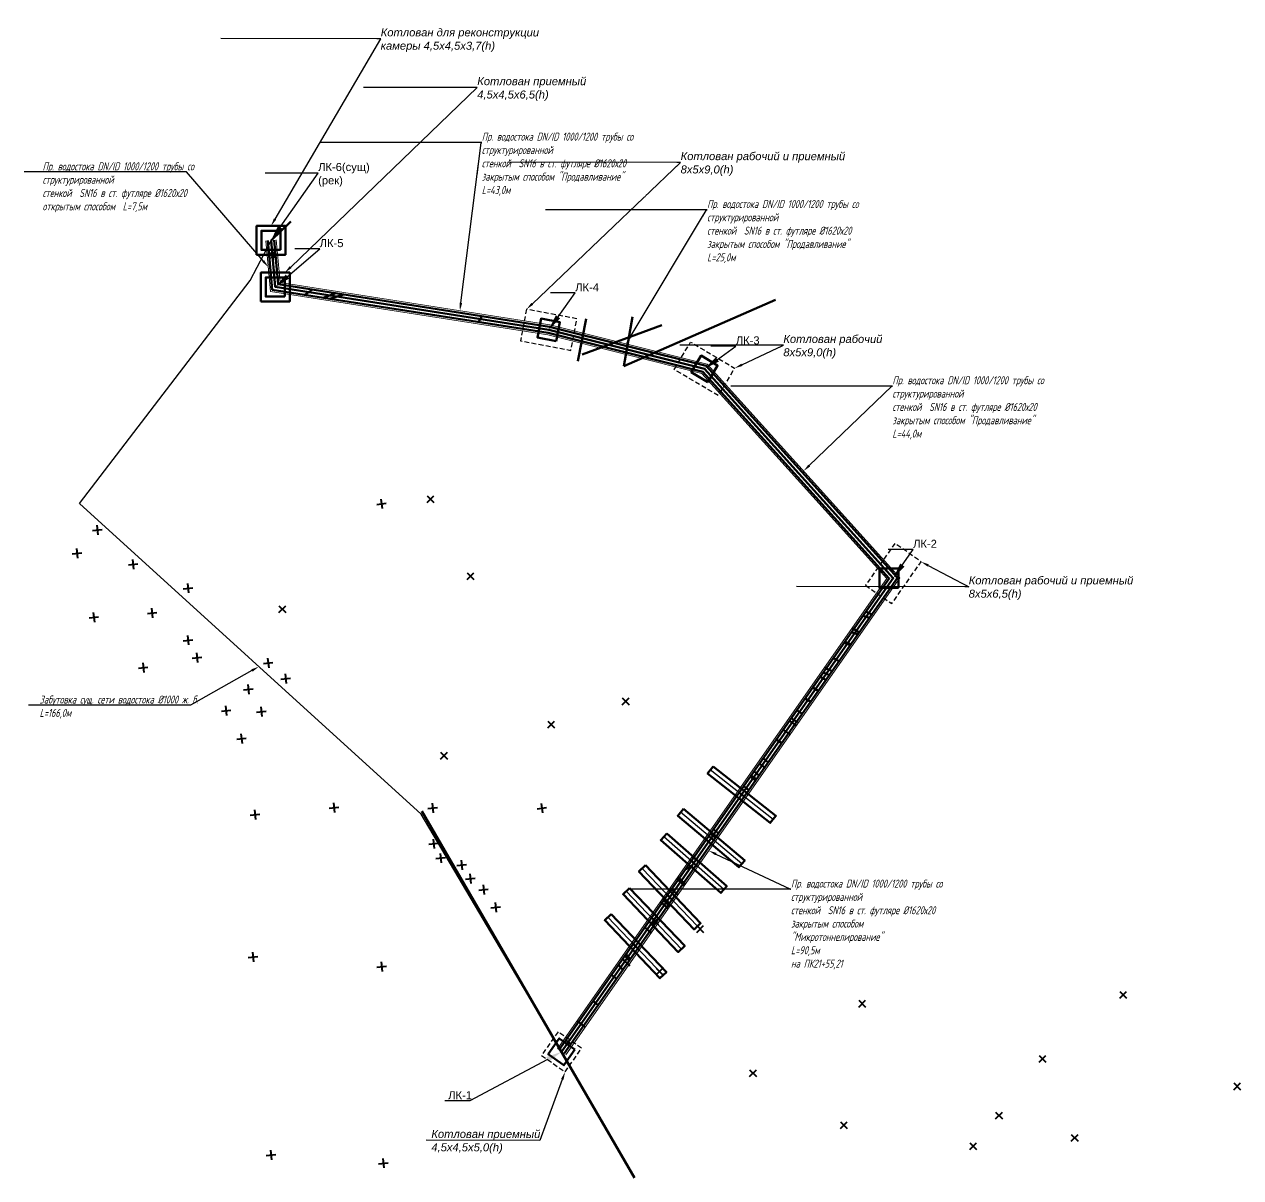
# Model space of a CAD drawing. Extents: x 8881 to 13607, y 7488 to 14019.
# Drawn here: x 11767.2 to 11957.2, y 8763 to 8943.2 of the extents above; entities that cross this region are included whole.
import ezdxf
from ezdxf import colors
from ezdxf.entities.mleader import LeaderData, LeaderLine
from ezdxf.math import Vec2, Vec3

# ---------------------------------------------------------------- set-up
doc = ezdxf.new("R2010")
doc.units = 0
doc.linetypes.add('DASHED2', pattern=[0.375, 0.25, -0.125])
doc.layers.add('__К2', color=7, linetype='Continuous')
doc.layers.add('_PSM_EXIST_COMMS', color=7, linetype='Continuous', plot=False)
for name, color, linetype, lineweight, true_color in [('_К_ПК64+28.12-ПК66+16.43_Текст', 7, 'Continuous', 30, 0x994c00), ('_ПК424+65.34_Водопровод', 5, 'Continuous', 30, 0x0000ff), ('Пакеты усиления', 7, 'Continuous', 20, 0x0414fb)]:
    doc.layers.add(name, color=color, linetype=linetype, lineweight=lineweight, true_color=true_color)
doc.layers.add('_ПОС1', color=6, linetype='Continuous', true_color=0xff00ff)
doc.layers.add('Кресты', color=1, linetype='Continuous', lineweight=40)
doc.styles.get("Standard").update_dxf_attribs({"font": 'arial.ttf'})
doc.styles.add('СПДС', font='spds.shx', dxfattribs={"width": 0.9, "oblique": 15, "height": 2.5})
doc.linetypes.add('Крест', pattern='A,0,-2.25,[131,ltypeshp.shx,S=0.5,R=0,X=-0.5,Y=-0.5],0,[131,ltypeshp.shx,S=0.5,R=180,X=0.5,Y=0.5],-2.25', length=4.5)
doc.linetypes.add('пути', pattern='A,3.81,[130,ltypeshp.shx,S=6.35,R=0,X=0,Y=0],3.81', length=7.62)

# ---------------------------------------------------------------- blocks, each defined once
blk = doc.blocks.new('*U187')
at = {"layer": 'Пакеты усиления', "linetype": 'пути', "lineweight": 30, "ltscale": 0.15, "transparency": 33554687}
blk.add_line((-5.75, 11.71), (5.27, -10.74), dxfattribs=at)
at = {"layer": 'Пакеты усиления', "color": 200, "lineweight": 60, "true_color": 0xad03fc, "transparency": 33554687}
blk.add_lwpolyline([(4.01, -11.35), (-7, 11.09), (-4.49, 12.32), (6.53, -10.12)], close=True, dxfattribs=at)

msp = doc.modelspace()

# ---------------------------------------------------------------- linework, layer by layer
at = {"color": 7, "lineweight": 9}
for points in [[(11850.47, 8783.09), (11901.93, 8856.58), (11873.02, 8888.64), (11848.96, 8894.68), (11805.67, 8901.45), (11804.95, 8909.37)], [(11851.79, 8782.17), (11903.97, 8856.7), (11873.88, 8890.08), (11849.28, 8896.24), (11807.15, 8902.84), (11806.54, 8909.52)]]:
    msp.add_lwpolyline(points, dxfattribs=at)
at = {"color": 30, "lineweight": 50, "true_color": 0xff7f00}
for points in [[(11850.72, 8782.92), (11902.32, 8856.6), (11873.18, 8888.91), (11849.02, 8894.97), (11805.94, 8901.71), (11805.25, 8909.4)], [(11851.54, 8782.35), (11903.59, 8856.68), (11873.72, 8889.81), (11849.22, 8895.95), (11806.87, 8902.58), (11806.24, 8909.49)]]:
    msp.add_lwpolyline(points, dxfattribs=at)
for points in [[(11807.91, 8900.65), (11804.91, 8900.65), (11804.91, 8903.65), (11807.91, 8903.65)], [(11873.96, 8887.3), (11871.39, 8888.85), (11872.95, 8891.42), (11875.51, 8889.87)], [(11903.78, 8855.14), (11900.78, 8855.14), (11900.78, 8858.14), (11903.78, 8858.14)], [(11853.22, 8783), (11851.5, 8780.54), (11849.04, 8782.26), (11850.76, 8784.72)]]:
    msp.add_lwpolyline(points, close=True, dxfattribs=at)
at = {"layer": '__К2', "color": 5, "lineweight": 50}
msp.add_lwpolyline([(11851.13, 8782.63), (11902.95, 8856.64), (11873.45, 8889.36), (11849.12, 8895.46), (11806.41, 8902.15), (11805.74, 8909.44)], dxfattribs=at)
at = {"layer": '_PSM_EXIST_COMMS', "color": 6, "lineweight": 50}
for points in [[(11805.74, 8909.44), (11808.82, 8912.4)], [(11805.43, 8907.38), (11806.42, 8907.52)], [(11805.7, 8906.76), (11806.48, 8906.87)], [(11811.04, 8900.92), (11812.24, 8901.74)], [(11813.89, 8900.47), (11815.88, 8901.17)], [(11814.91, 8900.31), (11817.09, 8900.98)], [(11884.55, 8900.16), (11860.86, 8889.76)], [(11838.68, 8897.6), (11838.18, 8896.67)], [(11853.69, 8890.55), (11854.95, 8897.16)], [(11860.86, 8889.76), (11862.2, 8897.48)], [(11854.33, 8891.62), (11866.78, 8896.17)], [(11899.6, 8850.98), (11898.69, 8851.43)], [(11899.22, 8850.44), (11898.23, 8850.76)], [(11896.43, 8848.2), (11897.42, 8847.87)], [(11897.62, 8848.14), (11896.58, 8848.82)], [(11895.28, 8846.56), (11896.24, 8846.18)], [(11895.37, 8846.68), (11896.34, 8846.33)], [(11894.49, 8843.68), (11893.59, 8844.14)], [(11892.04, 8841.93), (11892.97, 8841.51)], [(11893.4, 8842.12), (11892.32, 8842.65)], [(11891.54, 8841.21), (11892.43, 8840.74)], [(11890.39, 8839.57), (11891.24, 8839.04)], [(11887.89, 8836), (11888.73, 8835.45)], [(11890.05, 8837.34), (11889.2, 8837.86)], [(11886.63, 8834.42), (11887.71, 8833.69)], [(11886.93, 8834.83), (11888, 8834.09)], [(11885.76, 8832.96), (11886.83, 8832.22)], [(11885.52, 8830.87), (11884.68, 8831.42)], [(11883.42, 8827.87), (11882.64, 8828.5)], [(11882.83, 8827.04), (11882.05, 8827.67)], [(11881.41, 8825.01), (11880.63, 8825.63)], [(11881.57, 8825.22), (11880.77, 8825.83)], [(11882, 8825.84), (11881.2, 8826.44)], [(11878.88, 8823.14), (11879.66, 8822.51)], [(11880.38, 8823.53), (11879.6, 8824.16)], [(11862.53, 8762.97), (11829.31, 8820.26)], [(11875.62, 8816.79), (11874.88, 8817.43)], [(11874.15, 8816.34), (11874.9, 8815.71)], [(11875.18, 8816.1), (11874.39, 8816.72)], [(11870.46, 8811.11), (11871.64, 8811.72)], [(11872.38, 8811.59), (11871.18, 8812.67)], [(11872.77, 8812.14), (11871.51, 8813.14)], [(11869.14, 8809.74), (11870.31, 8808.63)], [(11869.29, 8809.96), (11870.44, 8808.81)], [(11868.05, 8808.19), (11869.32, 8807.22)], [(11866.58, 8806.1), (11867.76, 8804.99)], [(11866.88, 8806.52), (11868.01, 8805.34)], [(11867.47, 8807.36), (11868.6, 8806.19)], [(11864.99, 8803.82), (11866.13, 8802.65)], [(11864.12, 8802.06), (11865.12, 8801.21)], [(11862.13, 8799.73), (11863.25, 8798.55)], [(11860.72, 8795.46), (11860.02, 8796.21)], [(11860.68, 8797.09), (11861.77, 8796.06)], [(11861.02, 8797.62), (11861.72, 8796.88)], [(11861.2, 8797.89), (11861.86, 8797.09)], [(11859.72, 8794.03), (11858.94, 8794.66)], [(11856.04, 8790.58), (11856.84, 8789.92)], [(11853.56, 8787.5), (11854.8, 8786.48)], [(11852.58, 8783.83), (11851.8, 8784.47)]]:
    msp.add_lwpolyline(points, dxfattribs=at)
at = {"layer": 'Кресты'}
for points in [[(11822.25, 8868.16), (11823.74, 8868.36)], [(11822.9, 8869), (11823.09, 8867.52)], [(11830.14, 8868.47), (11831.2, 8869.53)], [(11830.14, 8869.53), (11831.2, 8868.47)], [(11783.46, 8858.72), (11784.95, 8858.89)], [(11784.12, 8859.55), (11784.28, 8858.06)], [(11836.39, 8856.45), (11837.45, 8857.51)], [(11836.39, 8857.51), (11837.45, 8856.45)], [(11792.02, 8855), (11793.51, 8855.16)], [(11792.68, 8855.83), (11792.85, 8854.34)], [(11786.42, 8851.14), (11787.91, 8851.3)], [(11787.08, 8851.96), (11787.25, 8850.47)], [(11806.97, 8851.26), (11808.03, 8852.32)], [(11806.97, 8852.32), (11808.03, 8851.26)], [(11792.7, 8847.7), (11792.86, 8846.21)], [(11792.03, 8846.87), (11793.53, 8847.04)], [(11805.21, 8844.14), (11805.38, 8842.65)], [(11804.55, 8843.31), (11806.04, 8843.48)], [(11802.1, 8840.02), (11802.27, 8838.53)], [(11807.29, 8840.87), (11808.78, 8841.03)], [(11807.95, 8841.7), (11808.12, 8840.2)], [(11801.44, 8839.2), (11802.93, 8839.36)], [(11860.61, 8836.87), (11861.67, 8837.93)], [(11860.61, 8837.93), (11861.67, 8836.87)], [(11797.98, 8835.87), (11799.47, 8836.03)], [(11798.64, 8836.69), (11798.81, 8835.2)], [(11804.14, 8836.52), (11804.3, 8835.03)], [(11803.47, 8835.69), (11804.96, 8835.86)], [(11848.98, 8833.27), (11850.04, 8834.33)], [(11848.98, 8834.33), (11850.04, 8833.27)], [(11801.04, 8832.32), (11801.21, 8830.83)], [(11800.38, 8831.49), (11801.87, 8831.66)], [(11832.23, 8828.39), (11833.29, 8829.45)], [(11832.23, 8829.45), (11833.29, 8828.39)], [(11814.81, 8820.7), (11816.31, 8820.86)], [(11815.48, 8821.53), (11815.64, 8820.04)], [(11830.25, 8820.66), (11831.74, 8820.82)], [(11830.91, 8821.49), (11831.08, 8820)], [(11847.96, 8821.44), (11848.16, 8819.96)], [(11802.5, 8819.6), (11803.99, 8819.77)], [(11803.16, 8820.43), (11803.33, 8818.94)], [(11847.32, 8820.6), (11848.8, 8820.8)], [(11830.4, 8815.06), (11831.89, 8815.23)], [(11831.06, 8815.89), (11831.23, 8814.4)], [(11832.17, 8813.64), (11832.33, 8812.15)], [(11831.5, 8812.82), (11833, 8812.98)], [(11834.79, 8811.74), (11836.28, 8811.91)], [(11835.45, 8812.57), (11835.61, 8811.08)], [(11836.13, 8809.62), (11837.62, 8809.79)], [(11836.79, 8810.45), (11836.95, 8808.96)], [(11838.2, 8807.9), (11839.69, 8808.06)], [(11838.86, 8808.73), (11839.02, 8807.24)], [(11840.75, 8805.96), (11840.91, 8804.47)], [(11840.09, 8805.13), (11841.58, 8805.3)], [(11865.22, 8802.5), (11866.28, 8803.56)], [(11865.22, 8803.56), (11866.28, 8802.5)], [(11872.24, 8801.3), (11873.31, 8802.37)], [(11872.24, 8802.37), (11873.31, 8801.3)], [(11905.01, 8801.27), (11906.07, 8802.33)], [(11905.01, 8802.33), (11906.07, 8801.27)], [(11903.44, 8799.19), (11904.5, 8800.25)], [(11903.44, 8800.25), (11904.5, 8799.19)], [(11802.84, 8798.21), (11803, 8796.72)], [(11802.17, 8797.39), (11803.66, 8797.55)], [(11822.94, 8796.68), (11823.11, 8795.19)], [(11898.01, 8795.57), (11899.07, 8796.63)], [(11898.01, 8796.63), (11899.07, 8795.57)], [(11822.28, 8795.85), (11823.77, 8796.02)], [(11865.89, 8794.67), (11866.95, 8795.73)], [(11865.89, 8795.73), (11866.95, 8794.67)], [(11897.56, 8789.63), (11898.62, 8790.69)], [(11897.56, 8790.69), (11898.62, 8789.63)], [(11938.34, 8791.01), (11939.4, 8792.07)], [(11938.34, 8792.07), (11939.4, 8791.01)], [(11925.74, 8781.01), (11926.8, 8782.07)], [(11925.74, 8782.07), (11926.8, 8781.01)], [(11880.5, 8778.76), (11881.56, 8779.82)], [(11880.5, 8779.82), (11881.56, 8778.76)], [(11956.16, 8776.72), (11957.22, 8777.78)], [(11956.16, 8777.78), (11957.22, 8776.72)], [(11894.71, 8770.64), (11895.77, 8771.7)], [(11894.71, 8771.7), (11895.77, 8770.64)], [(11918.94, 8772.15), (11920, 8773.21)], [(11918.94, 8773.21), (11920, 8772.15)], [(11930.75, 8768.67), (11931.81, 8769.73)], [(11930.75, 8769.73), (11931.81, 8768.67)], [(11914.9, 8767.38), (11915.96, 8768.44)], [(11914.9, 8768.44), (11915.96, 8767.38)], [(11804.98, 8766.43), (11806.48, 8766.59)], [(11805.65, 8767.25), (11805.81, 8765.76)], [(11823.2, 8765.98), (11823.36, 8764.49)], [(11822.53, 8765.15), (11824.02, 8765.31)]]:
    msp.add_lwpolyline(points, dxfattribs=at)
at = {"layer": 'Кресты', "elevation": 138.31}
for points in [[(11778.53, 8864.91), (11778.7, 8863.42)], [(11777.87, 8864.08), (11779.36, 8864.24)], [(11775.35, 8861.27), (11775.52, 8859.78)], [(11774.69, 8860.44), (11776.18, 8860.61)], [(11777.97, 8851.29), (11778.14, 8849.8)], [(11777.31, 8850.46), (11778.8, 8850.62)], [(11793.44, 8844.15), (11794.93, 8844.32)], [(11794.1, 8844.98), (11794.27, 8843.49)], [(11785.03, 8842.58), (11786.52, 8842.74)], [(11785.7, 8843.4), (11785.86, 8841.91)]]:
    msp.add_lwpolyline(points, dxfattribs=at)

# ---------------------------------------------------------------- block references
at = {"layer": '_ПК424+65.34_Водопровод', "transparency": 33554687}
for p, xscale, yscale, zscale, rotation in [((11879.06, 8822.99), 0.4999999999999998, 0.4999999999999998, 0.4999999999999998, 205.5606608141357), ((11874.31, 8816.21), 0.4999999999999999, 0.4999999999999999, 0.4999999999999999, 203.7408461557549), ((11871.58, 8812.3), 0.4999999999999998, 0.4999999999999998, 0.4999999999999998, 202.546225740896), ((11867.85, 8806.97), 0.4999999999999999, 0.4999999999999999, 0.4999999999999999, 197.4848617101061), ((11865.37, 8803.42), 0.4999999999999999, 0.4999999999999999, 0.4999999999999999, 197.4848617101061), ((11862.5, 8799.34), 0.4999999999999999, 0.4999999999999999, 0.4999999999999999, 197.4848617101061)]:
    msp.add_blockref('*U187', p, dxfattribs=dict(at, xscale=xscale, yscale=yscale, zscale=zscale, rotation=rotation))

# ---------------------------------------------------------------- leaders
at = {"layer": '_ПОС1', "color": 30, "lineweight": 18, "true_color": 0xff7f00, "transparency": 33554687}
ml = msp.add_multileader_mtext('Standard', dxfattribs=at)
ml.set_content('{\\C30;\\c32767;ЛК-6(сущ)\\P(рек)}', color=5)
ml.set_leader_properties()
ml.build(insert=Vec2(0, 0))
ml.multileader.update_dxf_attribs({"text_left_attachment_type": 6, "text_right_attachment_type": 6, "dogleg_length": 0, "arrow_head_size": 2.5})
ctx = ml.context
ctx.base_point, ctx.char_height, ctx.arrow_head_size, ctx.landing_gap_size, ctx.plane_origin = Vec3(11813.1, 8919.92), 1.25, 2.5, 0, Vec3(11885.54, 9344.37)
ctx.left_attachment, ctx.right_attachment = 6, 6
notes = []
notes.append((ctx, [(1, (1, 1, 0), (11813.1, 8919.92), (1, 0), 0, [(0, [(11805.74, 8909.44)], 0, [])])]))
ctx.mtext.insert, ctx.mtext.rotation, ctx.mtext.width, ctx.mtext.defined_height, ctx.mtext.flow_direction = Vec3(11813.1, 8921.53), 6.283185, 37.6219, 15.81, 5
ml = msp.add_multileader_mtext('Standard', dxfattribs=at)
ml.set_content('{\\C30;\\c32767;ЛК-5}', color=5)
ml.set_leader_properties()
ml.build(insert=Vec2(0, 0))
ml.multileader.update_dxf_attribs({"text_left_attachment_type": 6, "text_right_attachment_type": 6, "dogleg_length": 0, "arrow_head_size": 2.5})
ctx = ml.context
ctx.base_point, ctx.char_height, ctx.arrow_head_size, ctx.landing_gap_size, ctx.plane_origin = Vec3(11813.35, 8908.13), 1.25, 2.5, 0, Vec3(11889.95, 9338.05)
ctx.left_attachment, ctx.right_attachment = 6, 6
notes.append((ctx, [(1, (1, 1, 0), (11813.35, 8908.13), (1, 0), 0, [(0, [(11806.41, 8902.15)], 0, [])])]))
ctx.mtext.insert, ctx.mtext.rotation, ctx.mtext.width, ctx.mtext.defined_height, ctx.mtext.flow_direction = Vec3(11813.35, 8909.63), 6.283185, 37.6219, 15.81, 5
ml = msp.add_multileader_mtext('Standard', dxfattribs=at)
ml.set_content('{\\C30;\\c32767;ЛК-4}', color=5)
ml.set_leader_properties()
ml.build(insert=Vec2(0, 0))
ml.multileader.update_dxf_attribs({"text_left_attachment_type": 6, "text_right_attachment_type": 6, "dogleg_length": 0, "arrow_head_size": 2.5})
ctx = ml.context
ctx.base_point, ctx.char_height, ctx.arrow_head_size, ctx.landing_gap_size, ctx.plane_origin = Vec3(11853.26, 8901.23), 1.25, 2.5, 0, Vec3(11929.86, 9331.15)
ctx.left_attachment, ctx.right_attachment = 6, 6
notes.append((ctx, [(1, (1, 1, 0), (11853.26, 8901.23), (1, 0), 0, [(0, [(11849.12, 8895.46)], 0, [])])]))
ctx.mtext.insert, ctx.mtext.rotation, ctx.mtext.width, ctx.mtext.defined_height, ctx.mtext.flow_direction = Vec3(11853.26, 8902.73), 6.283185, 37.6219, 15.81, 5
ml = msp.add_multileader_mtext('Standard', dxfattribs=at)
ml.set_content('{\\C30;\\c32767;ЛК-3}', color=5)
ml.set_leader_properties()
ml.build(insert=Vec2(0, 0))
ml.multileader.update_dxf_attribs({"text_left_attachment_type": 6, "text_right_attachment_type": 6, "dogleg_length": 0, "arrow_head_size": 2.5})
ctx = ml.context
ctx.base_point, ctx.char_height, ctx.arrow_head_size, ctx.landing_gap_size, ctx.plane_origin = Vec3(11878.35, 8892.93), 1.25, 2.5, 0, Vec3(11952.26, 9321.46)
ctx.left_attachment, ctx.right_attachment = 6, 6
notes.append((ctx, [(1, (1, 1, 0), (11878.35, 8892.93), (1, 0), 0, [(0, [(11873.45, 8889.36)], 0, [])])]))
ctx.mtext.insert, ctx.mtext.rotation, ctx.mtext.width, ctx.mtext.defined_height, ctx.mtext.flow_direction = Vec3(11878.35, 8894.43), 6.283185, 37.6219, 15.81, 5
ml = msp.add_multileader_mtext('Standard', dxfattribs=at)
ml.set_content('{\\C30;\\c32767;ЛК-2}', color=5)
ml.set_leader_properties()
ml.build(insert=Vec2(0, 0))
ml.multileader.update_dxf_attribs({"text_left_attachment_type": 6, "text_right_attachment_type": 6, "dogleg_length": 0, "arrow_head_size": 2.5})
ctx = ml.context
ctx.base_point, ctx.char_height, ctx.arrow_head_size, ctx.landing_gap_size, ctx.plane_origin = Vec3(11906.05, 8861.15), 1.25, 2.5, 0, Vec3(11982.65, 9291.07)
ctx.left_attachment, ctx.right_attachment = 6, 6
notes.append((ctx, [(1, (1, 1, 0), (11906.05, 8861.15), (1, 0), 0, [(0, [(11902.95, 8856.64)], 0, [])])]))
ctx.mtext.insert, ctx.mtext.rotation, ctx.mtext.width, ctx.mtext.defined_height, ctx.mtext.flow_direction = Vec3(11906.05, 8862.65), 6.283185, 37.6219, 15.81, 5
ml = msp.add_multileader_mtext('Standard', dxfattribs=at)
ml.set_content('{\\C30;\\c32767;ЛК-1}', color=5)
ml.set_leader_properties()
ml.build(insert=Vec2(0, 0))
ml.multileader.update_dxf_attribs({"text_left_attachment_type": 6, "text_right_attachment_type": 6, "dogleg_length": 0, "arrow_head_size": 2.5})
ctx = ml.context
ctx.base_point, ctx.char_height, ctx.arrow_head_size, ctx.landing_gap_size, ctx.plane_origin = Vec3(11833.42, 8774.98), 1.25, 2.5, 0, Vec3(11906.64, 9204.9)
ctx.left_attachment, ctx.right_attachment = 6, 6
notes.append((ctx, [(0, (1, 1, 0), (11836.8, 8774.98), (-1, 0), 0, [(0, [(11851.13, 8782.63)], 0, [])])]))
ctx.mtext.insert, ctx.mtext.rotation, ctx.mtext.width, ctx.mtext.defined_height, ctx.mtext.flow_direction = Vec3(11833.42, 8776.48), 6.283185, 37.6219, 15.81, 5
for ctx, leaders in notes:
    for number, flags, end, landing, length, lines in leaders:
        leader = LeaderData()
        leader.index, (leader.has_last_leader_line, leader.has_dogleg_vector, leader.attachment_direction) = number, flags
        leader.last_leader_point, leader.dogleg_vector, leader.dogleg_length = Vec3(end), Vec3(landing), length
        for number, points, colour, breaks in lines:
            line = LeaderLine()
            line.index, line.vertices, line.color, line.breaks = number, Vec3.list(points), colors.encode_raw_color(colour), breaks
            leader.lines.append(line)
        ctx.leaders.append(leader)

# ---------------------------------------------------------------- next in the draw order: leaders
at = {"color": 30, "lineweight": 50, "true_color": 0xff7f00}
ml = msp.add_multileader_mtext('Standard', dxfattribs=at)
ml.set_content('{\\C30;\\c32767;Пр. водостока DN/ID 1000/1200 трубы со структурированной\\Pстенкой  SN16 в ст. футляре %%C1620х20 открытым способом  L=7,5м}', color=(255, 130, 5), style='СПДС')
ml.set_leader_properties()
ml.build(insert=Vec2(0, 0))
ml.multileader.update_dxf_attribs({"text_left_attachment_type": 6, "text_right_attachment_type": 6, "dogleg_length": 0.1, "arrow_head_size": 1.25})
ctx = ml.context
ctx.base_point, ctx.char_height, ctx.arrow_head_size, ctx.landing_gap_size, ctx.plane_origin = Vec3(11770.05, 8920.13), 1.25, 1.25, 0, Vec3(11822.49, 9134.25)
ctx.left_attachment, ctx.right_attachment = 6, 6
notes = []
notes.append((ctx, [(0, (1, 1, 0), (11792.53, 8920.13), (-1, 0), 0.1, [(0, [(11805.32, 8905.27)], 0, [])])]))
ctx.mtext.insert, ctx.mtext.rotation, ctx.mtext.width, ctx.mtext.defined_height, ctx.mtext.flow_direction = Vec3(11770.05, 8921.63), 6.283185, 24.9817, 7.9, 5
ctx.mtext.has_bg_fill, ctx.mtext.bg_color, ctx.mtext.bg_scale_factor, ctx.mtext.bg_transparency, ctx.mtext.use_window_bg_color = 1, -1027028792, 1.5, 0, 1
ml = msp.add_multileader_mtext('Standard', dxfattribs=at)
ml.set_content('{\\C30;\\c32767;Пр. водостока DN/ID 1000/1200 трубы со структурированной\\Pстенкой  SN16 в ст. футляре %%C1620х20 закрытым способом "Продавливание" L=25,0м}', color=(255, 130, 5), style='СПДС')
ml.set_leader_properties()
ml.build(insert=Vec2(0, 0))
ml.multileader.update_dxf_attribs({"text_left_attachment_type": 6, "text_right_attachment_type": 6, "dogleg_length": 0.1, "arrow_head_size": 1.25})
ctx = ml.context
ctx.base_point, ctx.char_height, ctx.arrow_head_size, ctx.landing_gap_size, ctx.plane_origin = Vec3(11873.87, 8914.19), 1.25, 1.25, 0, Vec3(11926.89, 9128.3)
ctx.left_attachment, ctx.right_attachment = 6, 6
notes.append((ctx, [(1, (1, 1, 0), (11873.77, 8914.19), (1, 0), 0.1, [(0, [(11861.18, 8893.26)], 0, [])])]))
ctx.mtext.insert, ctx.mtext.rotation, ctx.mtext.width, ctx.mtext.defined_height, ctx.mtext.flow_direction = Vec3(11873.87, 8915.75), 6.283185, 24.9817, 7.9, 5
ctx.mtext.has_bg_fill, ctx.mtext.bg_color, ctx.mtext.bg_scale_factor, ctx.mtext.bg_transparency, ctx.mtext.use_window_bg_color = 1, -1027028792, 1.5, 0, 1
ml = msp.add_multileader_mtext('Standard', dxfattribs=at)
ml.set_content('{\\C30;\\c32767;Пр. водостока DN/ID 1000/1200 трубы со структурированной\\Pстенкой  SN16 в ст. футляре %%C1620х20 закрытым способом "Продавливание" L=44,0м}', color=(255, 130, 5), style='СПДС')
ml.set_leader_properties()
ml.build(insert=Vec2(0, 0))
ml.multileader.update_dxf_attribs({"text_left_attachment_type": 6, "text_right_attachment_type": 6, "dogleg_length": 0.1, "arrow_head_size": 1.25})
ctx = ml.context
ctx.base_point, ctx.char_height, ctx.arrow_head_size, ctx.landing_gap_size, ctx.plane_origin = Vec3(11902.81, 8886.64), 1.25, 1.25, 0, Vec3(11955.83, 9100.76)
ctx.left_attachment, ctx.right_attachment = 6, 6
notes.append((ctx, [(1, (1, 1, 0), (11902.71, 8886.64), (1, 0), 0.1, [(0, [(11888.93, 8873.39)], 0, [])])]))
ctx.mtext.insert, ctx.mtext.rotation, ctx.mtext.width, ctx.mtext.defined_height, ctx.mtext.flow_direction = Vec3(11902.81, 8888.2), 6.283185, 24.9817, 7.9, 5
ctx.mtext.has_bg_fill, ctx.mtext.bg_color, ctx.mtext.bg_scale_factor, ctx.mtext.bg_transparency, ctx.mtext.use_window_bg_color = 1, -1027028792, 1.5, 0, 1
ml = msp.add_multileader_mtext('Standard', dxfattribs=at)
ml.set_content('{\\C30;\\c32767;Пр. водостока DN/ID 1000/1200 трубы со структурированной\\Pстенкой  SN16 в ст. футляре %%C1620х20 закрытым способом "Микротоннелирование" \\PL=90,5м\\Pна ПК21+55,21}', color=(255, 130, 5), style='СПДС')
ml.set_leader_properties()
ml.build(insert=Vec2(0, 0))
ml.multileader.update_dxf_attribs({"text_left_attachment_type": 6, "text_right_attachment_type": 6, "dogleg_length": 0.1, "arrow_head_size": 1.25})
ctx = ml.context
ctx.base_point, ctx.char_height, ctx.arrow_head_size, ctx.landing_gap_size, ctx.plane_origin = Vec3(11886.97, 8808.05), 1.25, 1.25, 0, Vec3(11939.99, 9022.17)
ctx.left_attachment, ctx.right_attachment = 6, 6
notes.append((ctx, [(1, (1, 1, 0), (11886.87, 8808.05), (1, 0), 0.1, [(0, [(11874.12, 8814.07)], 0, [])])]))
ctx.mtext.insert, ctx.mtext.rotation, ctx.mtext.width, ctx.mtext.defined_height, ctx.mtext.flow_direction = Vec3(11886.97, 8809.55), 6.283185, 24.9817, 7.9, 5
ctx.mtext.has_bg_fill, ctx.mtext.bg_color, ctx.mtext.bg_scale_factor, ctx.mtext.bg_transparency, ctx.mtext.use_window_bg_color = 1, -1027028792, 1.5, 0, 1
at = {"layer": '_ПОС1', "color": 6, "lineweight": 18, "true_color": 0xf50aed, "transparency": 33554687}
ml = msp.add_multileader_mtext('Standard', dxfattribs=at)
ml.set_content('{\\fArial|b0|i1|c204|p34;\\C256;\\c16711935;Котлован рабочий и приемный \\P8х5х6,5(h) }', color=5)
ml.set_leader_properties()
ml.build(insert=Vec2(0, 0))
ml.multileader.update_dxf_attribs({"text_left_attachment_type": 6, "text_right_attachment_type": 6, "dogleg_length": 0, "arrow_head_size": 1.25})
ctx = ml.context
ctx.base_point, ctx.char_height, ctx.arrow_head_size, ctx.landing_gap_size, ctx.plane_origin, ctx.plane_x_axis, ctx.plane_y_axis = Vec3(11914.74, 8855.32), 1.25, 1.25, 0, Vec3(11985.19, 8821.55), Vec3(1, -0.000771), Vec3(0.000771, 1)
ctx.left_attachment, ctx.right_attachment = 6, 6
notes.append((ctx, [(0, (1, 1, 0), (11914.74, 8855.32), (1, -0.000771), 0, [(0, [(11907.3, 8859.22)], 0, [])])]))
ctx.mtext.insert, ctx.mtext.text_direction, ctx.mtext.rotation, ctx.mtext.flow_direction = Vec3(11914.74, 8856.94), Vec3(1, -0.000771), 6.282415, 5
ctx.mtext.has_bg_fill, ctx.mtext.bg_color, ctx.mtext.bg_scale_factor, ctx.mtext.bg_transparency, ctx.mtext.use_window_bg_color = 1, -1023410167, 1.5, 0, 1
ml = msp.add_multileader_mtext('Standard', dxfattribs=at)
ml.set_content('{\\fArial|b0|i1|c204|p34;\\C256;\\c16711935;Котлован приемный \\P4,5х4,5х5,0(h) }', color=5)
ml.set_leader_properties()
ml.build(insert=Vec2(0, 0))
ml.multileader.update_dxf_attribs({"text_left_attachment_type": 6, "text_right_attachment_type": 6, "dogleg_length": 0, "arrow_head_size": 1.25})
ctx = ml.context
ctx.base_point, ctx.char_height, ctx.arrow_head_size, ctx.landing_gap_size, ctx.plane_origin, ctx.plane_x_axis, ctx.plane_y_axis = Vec3(11830.78, 8768.82), 1.25, 1.25, 0, Vec3(11893.48, 8732.7), Vec3(1, -0.000771), Vec3(0.000771, 1)
ctx.left_attachment, ctx.right_attachment = 6, 6
notes.append((ctx, [(1, (1, 1, 0), (11847.74, 8768.8), (-1, 0.000771), 0, [(0, [(11851.68, 8779.5)], 0, [])])]))
ctx.mtext.insert, ctx.mtext.text_direction, ctx.mtext.rotation, ctx.mtext.flow_direction = Vec3(11830.79, 8770.43), Vec3(1, -0.000771), 6.282415, 5
ctx.mtext.has_bg_fill, ctx.mtext.bg_color, ctx.mtext.bg_scale_factor, ctx.mtext.bg_transparency, ctx.mtext.use_window_bg_color = 1, -1023410167, 1.5, 0, 1
for ctx, leaders in notes:
    for number, flags, end, landing, length, lines in leaders:
        leader = LeaderData()
        leader.index, (leader.has_last_leader_line, leader.has_dogleg_vector, leader.attachment_direction) = number, flags
        leader.last_leader_point, leader.dogleg_vector, leader.dogleg_length = Vec3(end), Vec3(landing), length
        for number, points, colour, breaks in lines:
            line = LeaderLine()
            line.index, line.vertices, line.color, line.breaks = number, Vec3.list(points), colors.encode_raw_color(colour), breaks
            leader.lines.append(line)
        ctx.leaders.append(leader)

# ---------------------------------------------------------------- next in the draw order: linework, layer by layer
at = {"color": 6, "lineweight": 50}
for points in [[(11803.49, 8907.19), (11807.99, 8907.19), (11807.99, 8911.69), (11803.49, 8911.69)], [(11804.16, 8899.9), (11808.66, 8899.9), (11808.66, 8904.4), (11804.16, 8904.4)]]:
    msp.add_lwpolyline(points, close=True, dxfattribs=at)
at = {"color": 30, "lineweight": 50, "true_color": 0xff7f00}
for points in [[(11807.24, 8907.94), (11804.24, 8907.94), (11804.24, 8910.94), (11807.24, 8910.94)], [(11850.31, 8893.7), (11847.36, 8894.28), (11847.94, 8897.22), (11850.88, 8896.64)]]:
    msp.add_lwpolyline(points, close=True, dxfattribs=at)
at = {"layer": '_ПОС1', "color": 6, "linetype": 'DASHED2', "lineweight": 30, "ltscale": 3, "true_color": 0xf50aed, "transparency": 33554687, "flags": 128}
for points in [[(11868.74, 8889.26), (11871.29, 8893.55), (11878.17, 8889.46), (11875.61, 8885.17)], [(11898.61, 8855.54), (11902.71, 8852.67), (11907.3, 8859.22), (11903.2, 8862.09)], [(11848, 8782.08), (11851.68, 8779.5), (11854.26, 8783.19), (11850.58, 8785.77)]]:
    msp.add_lwpolyline(points, close=True, dxfattribs=at)

# ---------------------------------------------------------------- next in the draw order: leaders
at = {"color": 30, "lineweight": 50, "true_color": 0xff7f00}
ml = msp.add_multileader_mtext('Standard', dxfattribs=at)
ml.set_content('{\\C30;\\c32767;Пр. водостока DN/ID 1000/1200 трубы со структурированной\\Pстенкой  SN16 в ст. футляре %%C1620х20 закрытым способом "Продавливание" L=43,0м}', color=(255, 130, 5), style='СПДС')
ml.set_leader_properties()
ml.build(insert=Vec2(0, 0))
ml.multileader.update_dxf_attribs({"text_left_attachment_type": 6, "text_right_attachment_type": 6, "dogleg_length": 0.1, "arrow_head_size": 1.25})
ctx = ml.context
ctx.base_point, ctx.char_height, ctx.arrow_head_size, ctx.landing_gap_size, ctx.plane_origin = Vec3(11838.66, 8924.71), 1.25, 1.25, 0, Vec3(11891.68, 9138.83)
ctx.left_attachment, ctx.right_attachment = 6, 6
notes = []
notes.append((ctx, [(1, (1, 1, 0), (11838.56, 8924.71), (1, 0), 0.1, [(0, [(11835.25, 8898.44)], 0, [])])]))
ctx.mtext.insert, ctx.mtext.rotation, ctx.mtext.width, ctx.mtext.defined_height, ctx.mtext.flow_direction = Vec3(11838.66, 8926.27), 6.283185, 24.9817, 7.9, 5
ctx.mtext.has_bg_fill, ctx.mtext.bg_color, ctx.mtext.bg_scale_factor, ctx.mtext.bg_transparency, ctx.mtext.use_window_bg_color = 1, -1027028792, 1.5, 0, 1
for ctx, leaders in notes:
    for number, flags, end, landing, length, lines in leaders:
        leader = LeaderData()
        leader.index, (leader.has_last_leader_line, leader.has_dogleg_vector, leader.attachment_direction) = number, flags
        leader.last_leader_point, leader.dogleg_vector, leader.dogleg_length = Vec3(end), Vec3(landing), length
        for number, points, colour, breaks in lines:
            line = LeaderLine()
            line.index, line.vertices, line.color, line.breaks = number, Vec3.list(points), colors.encode_raw_color(colour), breaks
            leader.lines.append(line)
        ctx.leaders.append(leader)

# ---------------------------------------------------------------- next in the draw order: linework, layer by layer
at = {"layer": '_К_ПК64+28.12-ПК66+16.43_Текст', "color": 1, "linetype": 'Крест', "lineweight": 30, "true_color": 0xff0000}
msp.add_lwpolyline([(11851.13, 8782.63), (11829.19, 8819.76), (11775.82, 8868.34), (11802.5, 8903.15), (11805.74, 8909.44)], dxfattribs=at)
at = {"layer": '_ПОС1', "color": 6, "linetype": 'DASHED2', "lineweight": 30, "ltscale": 3, "true_color": 0xf50aed, "transparency": 33554687, "flags": 128}
msp.add_lwpolyline([(11845.66, 8898.67), (11844.73, 8893.75), (11852.58, 8892.25), (11853.52, 8897.17)], close=True, dxfattribs=at)

# ---------------------------------------------------------------- next in the draw order: leaders
at = {"layer": '_ПОС1', "color": 6, "lineweight": 18, "true_color": 0xf50aed, "transparency": 33554687}
ml = msp.add_multileader_mtext('Standard', dxfattribs=at)
ml.set_content('{\\fArial|b0|i1|c204|p34;\\C256;\\c16711935;Котлован рабочий \\P8х5х9,0(h) }', color=5)
ml.set_leader_properties()
ml.build(insert=Vec2(0, 0))
ml.multileader.update_dxf_attribs({"text_left_attachment_type": 6, "text_right_attachment_type": 6, "dogleg_length": 0, "arrow_head_size": 1.25})
ctx = ml.context
ctx.base_point, ctx.char_height, ctx.arrow_head_size, ctx.landing_gap_size, ctx.plane_origin, ctx.plane_x_axis, ctx.plane_y_axis = Vec3(11885.78, 8893.04), 1.25, 1.25, 0, Vec3(11956.23, 8859.27), Vec3(1, -0.000771), Vec3(0.000771, 1)
ctx.left_attachment, ctx.right_attachment = 6, 6
notes = []
notes.append((ctx, [(0, (1, 1, 0), (11885.78, 8893.04), (1, -0.000771), 0, [(0, [(11878.17, 8889.46)], 0, [])])]))
ctx.mtext.insert, ctx.mtext.text_direction, ctx.mtext.rotation, ctx.mtext.flow_direction = Vec3(11885.78, 8894.66), Vec3(1, -0.000771), 6.282415, 5
ctx.mtext.has_bg_fill, ctx.mtext.bg_color, ctx.mtext.bg_scale_factor, ctx.mtext.bg_transparency, ctx.mtext.use_window_bg_color = 1, -1023410167, 1.5, 0, 1
for ctx, leaders in notes:
    for number, flags, end, landing, length, lines in leaders:
        leader = LeaderData()
        leader.index, (leader.has_last_leader_line, leader.has_dogleg_vector, leader.attachment_direction) = number, flags
        leader.last_leader_point, leader.dogleg_vector, leader.dogleg_length = Vec3(end), Vec3(landing), length
        for number, points, colour, breaks in lines:
            line = LeaderLine()
            line.index, line.vertices, line.color, line.breaks = number, Vec3.list(points), colors.encode_raw_color(colour), breaks
            leader.lines.append(line)
        ctx.leaders.append(leader)

# ---------------------------------------------------------------- next in the draw order: leaders
at = {"color": 30, "lineweight": 50, "true_color": 0xff7f00}
ml = msp.add_multileader_mtext('Standard', dxfattribs=at)
ml.set_content('{\\C30;\\c32767;Забутовка сущ. сети водостока %%C1000 ж. б. L=166,0м}', color=(255, 130, 5), style='СПДС')
ml.set_leader_properties()
ml.build(insert=Vec2(0, 0))
ml.multileader.update_dxf_attribs({"text_left_attachment_type": 6, "text_right_attachment_type": 6, "dogleg_length": 0.1, "arrow_head_size": 1.25})
ctx = ml.context
ctx.base_point, ctx.char_height, ctx.arrow_head_size, ctx.landing_gap_size, ctx.plane_origin = Vec3(11769.59, 8836.81), 1.25, 1.25, 0, Vec3(11822.32, 9050.93)
ctx.left_attachment, ctx.right_attachment = 6, 6
notes = []
notes.append((ctx, [(0, (1, 1, 0), (11793.17, 8836.81), (-1, 0), 0.1, [(0, [(11803.84, 8842.83)], 0, [])])]))
ctx.mtext.insert, ctx.mtext.rotation, ctx.mtext.width, ctx.mtext.defined_height, ctx.mtext.flow_direction = Vec3(11769.59, 8838.31), 6.283185, 24.9817, 7.9, 5
ctx.mtext.has_bg_fill, ctx.mtext.bg_color, ctx.mtext.bg_scale_factor, ctx.mtext.bg_transparency, ctx.mtext.use_window_bg_color = 1, -1027028792, 1.5, 0, 1
at = {"layer": '_ПОС1', "color": 6, "lineweight": 18, "true_color": 0xf50aed, "transparency": 33554687}
ml = msp.add_multileader_mtext('Standard', dxfattribs=at)
ml.set_content('{\\fArial|b0|i1|c204|p34;\\C256;\\c16711935;Котлован рабочий и приемный \\P8х5х9,0(h) }', color=5)
ml.set_leader_properties()
ml.build(insert=Vec2(0, 0))
ml.multileader.update_dxf_attribs({"text_left_attachment_type": 6, "text_right_attachment_type": 6, "dogleg_length": 0, "arrow_head_size": 1.25})
ctx = ml.context
ctx.base_point, ctx.char_height, ctx.arrow_head_size, ctx.landing_gap_size, ctx.plane_origin, ctx.plane_x_axis, ctx.plane_y_axis = Vec3(11869.73, 8921.61), 1.25, 1.25, 0, Vec3(11940.17, 8887.84), Vec3(1, -0.000771), Vec3(0.000771, 1)
ctx.left_attachment, ctx.right_attachment = 6, 6
notes.append((ctx, [(0, (1, 1, 0), (11869.73, 8921.61), (1, -0.000771), 0, [(0, [(11845.66, 8898.67)], 0, [])])]))
ctx.mtext.insert, ctx.mtext.text_direction, ctx.mtext.rotation, ctx.mtext.flow_direction = Vec3(11869.73, 8923.23), Vec3(1, -0.000771), 6.282415, 5
ctx.mtext.has_bg_fill, ctx.mtext.bg_color, ctx.mtext.bg_scale_factor, ctx.mtext.bg_transparency, ctx.mtext.use_window_bg_color = 1, -1023410167, 1.5, 0, 1
for ctx, leaders in notes:
    for number, flags, end, landing, length, lines in leaders:
        leader = LeaderData()
        leader.index, (leader.has_last_leader_line, leader.has_dogleg_vector, leader.attachment_direction) = number, flags
        leader.last_leader_point, leader.dogleg_vector, leader.dogleg_length = Vec3(end), Vec3(landing), length
        for number, points, colour, breaks in lines:
            line = LeaderLine()
            line.index, line.vertices, line.color, line.breaks = number, Vec3.list(points), colors.encode_raw_color(colour), breaks
            leader.lines.append(line)
        ctx.leaders.append(leader)

# ---------------------------------------------------------------- next in the draw order: leaders
ml = msp.add_multileader_mtext('Standard', dxfattribs=at)
ml.set_content('{\\fArial|b0|i1|c204|p34;\\C256;\\c16711935;Котлован приемный \\P4,5х4,5х6,5(h) }', color=5)
ml.set_leader_properties()
ml.build(insert=Vec2(0, 0))
ml.multileader.update_dxf_attribs({"text_left_attachment_type": 6, "text_right_attachment_type": 6, "dogleg_length": 0, "arrow_head_size": 1.25})
ctx = ml.context
ctx.base_point, ctx.char_height, ctx.arrow_head_size, ctx.landing_gap_size, ctx.plane_origin, ctx.plane_x_axis, ctx.plane_y_axis = Vec3(11837.96, 8933.32), 1.25, 1.25, 0, Vec3(11908.4, 8899.56), Vec3(1, -0.000771), Vec3(0.000771, 1)
ctx.left_attachment, ctx.right_attachment = 6, 6
notes = []
notes.append((ctx, [(0, (1, 1, 0), (11837.96, 8933.32), (1, -0.000771), 0, [(0, [(11807.91, 8904.4)], 0, [])])]))
ctx.mtext.insert, ctx.mtext.text_direction, ctx.mtext.rotation, ctx.mtext.flow_direction = Vec3(11837.96, 8934.94), Vec3(1, -0.000771), 6.282415, 5
ctx.mtext.has_bg_fill, ctx.mtext.bg_color, ctx.mtext.bg_scale_factor, ctx.mtext.bg_transparency, ctx.mtext.use_window_bg_color = 1, -1023410167, 1.5, 0, 1
for ctx, leaders in notes:
    for number, flags, end, landing, length, lines in leaders:
        leader = LeaderData()
        leader.index, (leader.has_last_leader_line, leader.has_dogleg_vector, leader.attachment_direction) = number, flags
        leader.last_leader_point, leader.dogleg_vector, leader.dogleg_length = Vec3(end), Vec3(landing), length
        for number, points, colour, breaks in lines:
            line = LeaderLine()
            line.index, line.vertices, line.color, line.breaks = number, Vec3.list(points), colors.encode_raw_color(colour), breaks
            leader.lines.append(line)
        ctx.leaders.append(leader)

# ---------------------------------------------------------------- next in the draw order: leaders
ml = msp.add_multileader_mtext('Standard', dxfattribs=at)
ml.set_content('{\\fArial|b0|i1|c204|p34;\\C256;\\c16711935;Котлован для реконструкции\\Pкамеры 4,5х4,5х3,7(h) }', color=5)
ml.set_leader_properties()
ml.build(insert=Vec2(0, 0))
ml.multileader.update_dxf_attribs({"text_left_attachment_type": 6, "text_right_attachment_type": 6, "dogleg_length": 0, "arrow_head_size": 1.25})
ctx = ml.context
ctx.base_point, ctx.char_height, ctx.arrow_head_size, ctx.landing_gap_size, ctx.plane_origin, ctx.plane_x_axis, ctx.plane_y_axis = Vec3(11822.88, 8940.95), 1.25, 1.25, 0, Vec3(11893.32, 8907.19), Vec3(1, -0.000771), Vec3(0.000771, 1)
ctx.left_attachment, ctx.right_attachment = 6, 6
notes = []
notes.append((ctx, [(0, (1, 1, 0), (11822.88, 8940.95), (1, -0.000771), 0, [(0, [(11805.74, 8911.69)], 0, [])])]))
ctx.mtext.insert, ctx.mtext.text_direction, ctx.mtext.rotation, ctx.mtext.flow_direction = Vec3(11822.88, 8942.57), Vec3(1, -0.000771), 6.282415, 5
ctx.mtext.has_bg_fill, ctx.mtext.bg_color, ctx.mtext.bg_scale_factor, ctx.mtext.bg_transparency, ctx.mtext.use_window_bg_color = 1, -1023410167, 1.5, 0, 1
for ctx, leaders in notes:
    for number, flags, end, landing, length, lines in leaders:
        leader = LeaderData()
        leader.index, (leader.has_last_leader_line, leader.has_dogleg_vector, leader.attachment_direction) = number, flags
        leader.last_leader_point, leader.dogleg_vector, leader.dogleg_length = Vec3(end), Vec3(landing), length
        for number, points, colour, breaks in lines:
            line = LeaderLine()
            line.index, line.vertices, line.color, line.breaks = number, Vec3.list(points), colors.encode_raw_color(colour), breaks
            leader.lines.append(line)
        ctx.leaders.append(leader)

doc.saveas('drawing.dxf')
